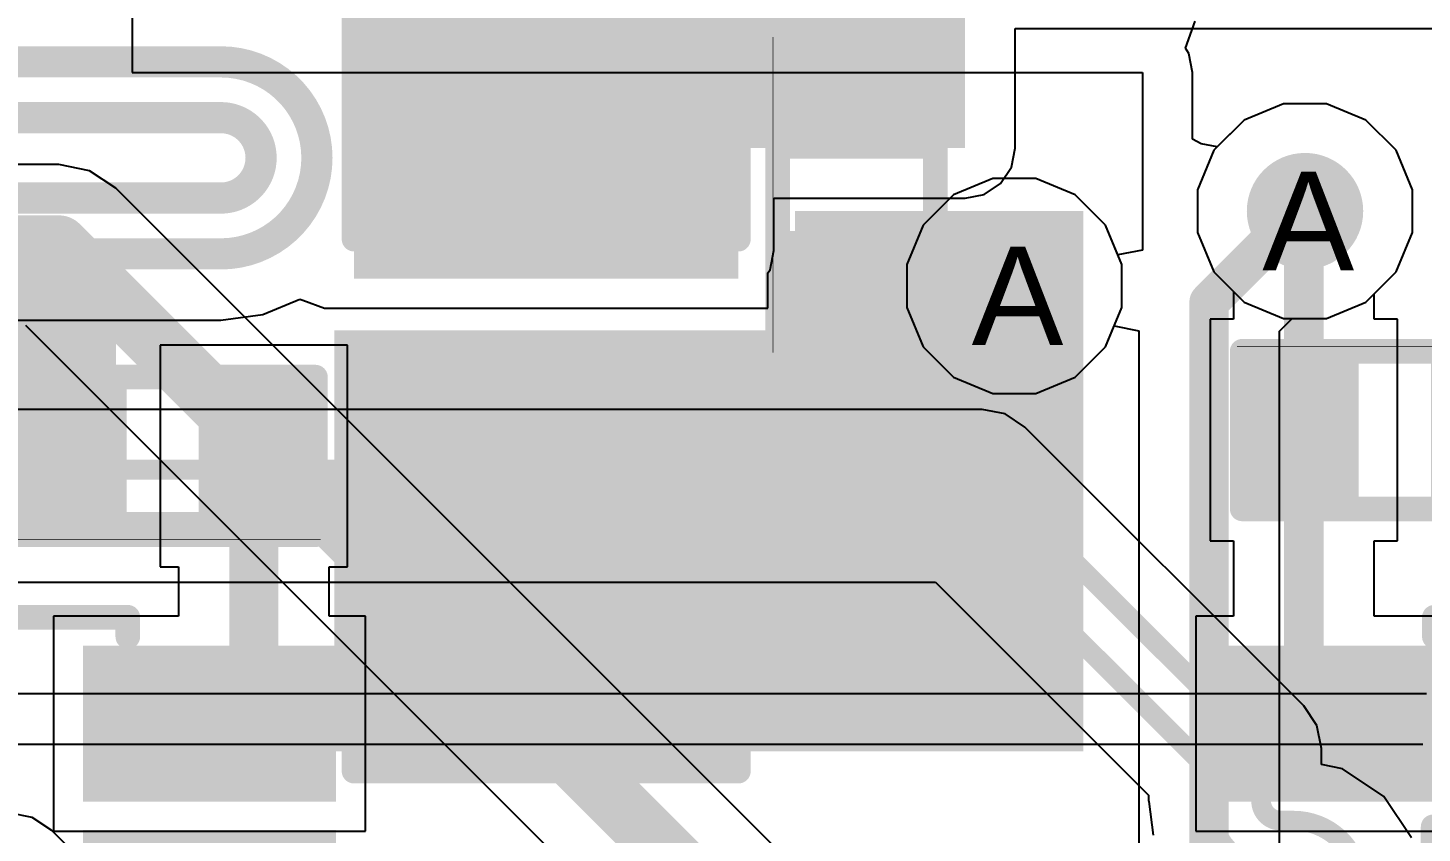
# Model space of a CAD drawing. Header units: inches. Extents: x 0 to 5271, y 0 to 5417.
# Drawn here: x 80.26 to 87.45, y 88.84 to 92.99 of the extents above; entities that cross this region are included whole.
import ezdxf

# ---------------------------------------------------------------- set-up
doc = ezdxf.new("R2010")
doc.units = ezdxf.units.IN
for name, color, linetype in [('Bottom Layer', 5, 'Continuous'), ('Bottom Overlay', 54, 'Continuous'), ('Bottom Paste', 16, 'Continuous'), ('Bottom Solder', 6, 'Continuous'), ('Drill Drawing', 1, 'Continuous'), ('L2_GND1', 16, 'Continuous'), ('L3_SIG1', 76, 'Continuous'), ('L4_PWR', 90, 'Continuous'), ('L5_GND2', 156, 'Continuous'), ('L6_SIG2', 130, 'Continuous'), ('L7_GND3', 216, 'Continuous'), ('Top Layer', 1, 'Continuous'), ('Top Overlay', 2, 'Continuous'), ('Top Paste', 8, 'Continuous'), ('Top Solder', 216, 'Continuous'), ('Via Holes', 16, 'Continuous')]:
    doc.layers.add(name, color=color, linetype=linetype)
doc.styles.add('Arial', font='', dxfattribs={"height": 0.2})
doc.styles.get('Arial').set_extended_font_data('Arial')

# ---------------------------------------------------------------- blocks, each defined once
blk = doc.blocks.new('SOT_23_5_271')
at = {"layer": 'Top Layer'}
for points in [[(-1.85, 1.25), (-0.75, 1.25), (-0.75, 0.65), (-1.85, 0.65)], [(0.75, 1.25), (1.85, 1.25), (1.85, 0.65), (0.75, 0.65)], [(-1.85, 0.3), (-0.75, 0.3), (-0.75, -0.3), (-1.85, -0.3)], [(-1.85, -0.65), (-0.75, -0.65), (-0.75, -1.25), (-1.85, -1.25)], [(0.75, -0.65), (1.85, -0.65), (1.85, -1.25), (0.75, -1.25)]]:
    blk.add_hatch(color=1, dxfattribs=at).paths.add_polyline_path(points)
at = {"layer": 'Top Paste'}
for points in [[(-1.85, 1.25), (-0.75, 1.25), (-0.75, 0.65), (-1.85, 0.65)], [(0.75, 1.25), (1.85, 1.25), (1.85, 0.65), (0.75, 0.65)], [(-1.85, 0.3), (-0.75, 0.3), (-0.75, -0.3), (-1.85, -0.3)], [(-1.85, -0.65), (-0.75, -0.65), (-0.75, -1.25), (-1.85, -1.25)], [(0.75, -0.65), (1.85, -0.65), (1.85, -1.25), (0.75, -1.25)]]:
    blk.add_hatch(color=8, dxfattribs=at).paths.add_polyline_path(points)
at = {"layer": 'Top Solder'}
for points in [[(-1.9516, 1.3516), (-0.6484, 1.3516), (-0.6484, 0.5484), (-1.9516, 0.5484)], [(0.6484, 1.3516), (1.9516, 1.3516), (1.9516, 0.5484), (0.6484, 0.5484)], [(-1.9516, 0.4016), (-0.6484, 0.4016), (-0.6484, -0.4016), (-1.9516, -0.4016)], [(-1.9516, -0.5484), (-0.6484, -0.5484), (-0.6484, -1.3516), (-1.9516, -1.3516)], [(0.6484, -0.5484), (1.9516, -0.5484), (1.9516, -1.3516), (0.6484, -1.3516)]]:
    blk.add_hatch(color=216, dxfattribs=at).paths.add_polyline_path(points)
at = {"layer": 'Top Overlay'}
for points in [[(-0.879, 1.4986, 0.127, 0.127, 0), (-0.879, 1.3986, 0.127, 0.127, 0)], [(0.8736, 1.4986, 0.127, 0.127, 0), (-0.879, 1.4986, 0.127, 0.127, 0)], [(0.8736, 1.4986, 0.127, 0.127, 0), (0.8736, 1.3986, 0.127, 0.127, 0)], [(-2.1336, 1.0668, 0.127, 0.127, 0), (-2.1336, 0.8128, 0.127, 0.127, 0)], [(-2.0066, 0.9398, 0.127, 0.127, 0), (-2.1336, 1.0668, 0.127, 0.127, 0)], [(-2.0066, 0.9398, 0.127, 0.127, 0), (-2.1336, 0.8128, 0.127, 0.127, 0)], [(0.88, 0.44, 0.127, 0.127, 0), (0.88, -0.418, 0.127, 0.127, 0)], [(-0.879, -1.3986, 0.127, 0.127, 0), (-0.879, -1.4986, 0.127, 0.127, 0)], [(0.8736, -1.3986, 0.127, 0.127, 0), (0.8736, -1.4986, 0.127, 0.127, 0)], [(0.8736, -1.4986, 0.127, 0.127, 0), (-0.879, -1.4986, 0.127, 0.127, 0)]]:
    blk.add_lwpolyline(points, format="xyseb", dxfattribs=at)
for points in [[(-0.9108, 1.4986, 0.0635, 0.0635, 1), (-0.8473, 1.4986, 0.0635, 0.0635, 1)], [(-0.9108, 1.4986, 0.0635, 0.0635, 1), (-0.8473, 1.4986, 0.0635, 0.0635, 1)], [(0.8418, 1.4986, 0.0635, 0.0635, 1), (0.9053, 1.4986, 0.0635, 0.0635, 1)], [(0.8418, 1.4986, 0.0635, 0.0635, 1), (0.9053, 1.4986, 0.0635, 0.0635, 1)], [(-0.9108, 1.3986, 0.0635, 0.0635, 1), (-0.8473, 1.3986, 0.0635, 0.0635, 1)], [(0.8418, 1.3986, 0.0635, 0.0635, 1), (0.9053, 1.3986, 0.0635, 0.0635, 1)], [(-2.1653, 1.0668, 0.0635, 0.0635, 1), (-2.1018, 1.0668, 0.0635, 0.0635, 1)], [(-2.1653, 1.0668, 0.0635, 0.0635, 1), (-2.1018, 1.0668, 0.0635, 0.0635, 1)], [(-2.0383, 0.9398, 0.0635, 0.0635, 1), (-1.9748, 0.9398, 0.0635, 0.0635, 1)], [(-2.0383, 0.9398, 0.0635, 0.0635, 1), (-1.9748, 0.9398, 0.0635, 0.0635, 1)], [(-2.1653, 0.8128, 0.0635, 0.0635, 1), (-2.1018, 0.8128, 0.0635, 0.0635, 1)], [(-2.1653, 0.8128, 0.0635, 0.0635, 1), (-2.1018, 0.8128, 0.0635, 0.0635, 1)], [(0.8482, 0.44, 0.0635, 0.0635, 1), (0.9117, 0.44, 0.0635, 0.0635, 1)], [(0.8482, -0.418, 0.0635, 0.0635, 1), (0.9117, -0.418, 0.0635, 0.0635, 1)], [(-0.9108, -1.3986, 0.0635, 0.0635, 1), (-0.8473, -1.3986, 0.0635, 0.0635, 1)], [(0.8418, -1.3986, 0.0635, 0.0635, 1), (0.9053, -1.3986, 0.0635, 0.0635, 1)], [(-0.9108, -1.4986, 0.0635, 0.0635, 1), (-0.8473, -1.4986, 0.0635, 0.0635, 1)], [(-0.9108, -1.4986, 0.0635, 0.0635, 1), (-0.8473, -1.4986, 0.0635, 0.0635, 1)], [(0.8418, -1.4986, 0.0635, 0.0635, 1), (0.9053, -1.4986, 0.0635, 0.0635, 1)], [(0.8418, -1.4986, 0.0635, 0.0635, 1), (0.9053, -1.4986, 0.0635, 0.0635, 1)]]:
    blk.add_lwpolyline(points, format="xyseb", close=True, dxfattribs=at)
blk = doc.blocks.new('SOT_23_5_272')
at = {"layer": 'Top Layer'}
for points in [[(-1.85, 1.25), (-0.75, 1.25), (-0.75, 0.65), (-1.85, 0.65)], [(0.75, 1.25), (1.85, 1.25), (1.85, 0.65), (0.75, 0.65)], [(-1.85, 0.3), (-0.75, 0.3), (-0.75, -0.3), (-1.85, -0.3)], [(-1.85, -0.65), (-0.75, -0.65), (-0.75, -1.25), (-1.85, -1.25)], [(0.75, -0.65), (1.85, -0.65), (1.85, -1.25), (0.75, -1.25)]]:
    blk.add_hatch(color=1, dxfattribs=at).paths.add_polyline_path(points)
at = {"layer": 'Top Paste'}
for points in [[(-1.85, 1.25), (-0.75, 1.25), (-0.75, 0.65), (-1.85, 0.65)], [(0.75, 1.25), (1.85, 1.25), (1.85, 0.65), (0.75, 0.65)], [(-1.85, 0.3), (-0.75, 0.3), (-0.75, -0.3), (-1.85, -0.3)], [(-1.85, -0.65), (-0.75, -0.65), (-0.75, -1.25), (-1.85, -1.25)], [(0.75, -0.65), (1.85, -0.65), (1.85, -1.25), (0.75, -1.25)]]:
    blk.add_hatch(color=8, dxfattribs=at).paths.add_polyline_path(points)
at = {"layer": 'Top Solder'}
for points in [[(-1.9516, 1.3516), (-0.6484, 1.3516), (-0.6484, 0.5484), (-1.9516, 0.5484)], [(0.6484, 1.3516), (1.9516, 1.3516), (1.9516, 0.5484), (0.6484, 0.5484)], [(-1.9516, 0.4016), (-0.6484, 0.4016), (-0.6484, -0.4016), (-1.9516, -0.4016)], [(-1.9516, -0.5484), (-0.6484, -0.5484), (-0.6484, -1.3516), (-1.9516, -1.3516)], [(0.6484, -0.5484), (1.9516, -0.5484), (1.9516, -1.3516), (0.6484, -1.3516)]]:
    blk.add_hatch(color=216, dxfattribs=at).paths.add_polyline_path(points)
at = {"layer": 'Top Overlay'}
for points in [[(-0.8791, 1.4986, 0.127, 0.127, 0), (-0.8791, 1.3986, 0.127, 0.127, 0)], [(0.8735, 1.4986, 0.127, 0.127, 0), (-0.8791, 1.4986, 0.127, 0.127, 0)], [(0.8735, 1.4986, 0.127, 0.127, 0), (0.8735, 1.3986, 0.127, 0.127, 0)], [(-2.1336, 1.0668, 0.127, 0.127, 0), (-2.1336, 0.8128, 0.127, 0.127, 0)], [(-2.0066, 0.9398, 0.127, 0.127, 0), (-2.1336, 1.0668, 0.127, 0.127, 0)], [(-2.0066, 0.9398, 0.127, 0.127, 0), (-2.1336, 0.8128, 0.127, 0.127, 0)], [(0.8799, 0.44, 0.127, 0.127, 0), (0.8799, -0.418, 0.127, 0.127, 0)], [(-0.8791, -1.3986, 0.127, 0.127, 0), (-0.8791, -1.4986, 0.127, 0.127, 0)], [(0.8735, -1.3986, 0.127, 0.127, 0), (0.8735, -1.4986, 0.127, 0.127, 0)], [(0.8735, -1.4986, 0.127, 0.127, 0), (-0.8791, -1.4986, 0.127, 0.127, 0)]]:
    blk.add_lwpolyline(points, format="xyseb", dxfattribs=at)
for points in [[(-0.9108, 1.4986, 0.0635, 0.0635, 1), (-0.8473, 1.4986, 0.0635, 0.0635, 1)], [(-0.9108, 1.4986, 0.0635, 0.0635, 1), (-0.8473, 1.4986, 0.0635, 0.0635, 1)], [(0.8418, 1.4986, 0.0635, 0.0635, 1), (0.9053, 1.4986, 0.0635, 0.0635, 1)], [(0.8418, 1.4986, 0.0635, 0.0635, 1), (0.9053, 1.4986, 0.0635, 0.0635, 1)], [(-0.9108, 1.3986, 0.0635, 0.0635, 1), (-0.8473, 1.3986, 0.0635, 0.0635, 1)], [(0.8418, 1.3986, 0.0635, 0.0635, 1), (0.9053, 1.3986, 0.0635, 0.0635, 1)], [(-2.1654, 1.0668, 0.0635, 0.0635, 1), (-2.1019, 1.0668, 0.0635, 0.0635, 1)], [(-2.1654, 1.0668, 0.0635, 0.0635, 1), (-2.1019, 1.0668, 0.0635, 0.0635, 1)], [(-2.0384, 0.9398, 0.0635, 0.0635, 1), (-1.9749, 0.9398, 0.0635, 0.0635, 1)], [(-2.0384, 0.9398, 0.0635, 0.0635, 1), (-1.9749, 0.9398, 0.0635, 0.0635, 1)], [(-2.1654, 0.8128, 0.0635, 0.0635, 1), (-2.1019, 0.8128, 0.0635, 0.0635, 1)], [(-2.1654, 0.8128, 0.0635, 0.0635, 1), (-2.1019, 0.8128, 0.0635, 0.0635, 1)], [(0.8482, 0.44, 0.0635, 0.0635, 1), (0.9117, 0.44, 0.0635, 0.0635, 1)], [(0.8482, -0.418, 0.0635, 0.0635, 1), (0.9117, -0.418, 0.0635, 0.0635, 1)], [(-0.9108, -1.3986, 0.0635, 0.0635, 1), (-0.8473, -1.3986, 0.0635, 0.0635, 1)], [(0.8418, -1.3986, 0.0635, 0.0635, 1), (0.9053, -1.3986, 0.0635, 0.0635, 1)], [(-0.9108, -1.4986, 0.0635, 0.0635, 1), (-0.8473, -1.4986, 0.0635, 0.0635, 1)], [(-0.9108, -1.4986, 0.0635, 0.0635, 1), (-0.8473, -1.4986, 0.0635, 0.0635, 1)], [(0.8418, -1.4986, 0.0635, 0.0635, 1), (0.9053, -1.4986, 0.0635, 0.0635, 1)], [(0.8418, -1.4986, 0.0635, 0.0635, 1), (0.9053, -1.4986, 0.0635, 0.0635, 1)]]:
    blk.add_lwpolyline(points, format="xyseb", close=True, dxfattribs=at)
blk = doc.blocks.new('RES_0402_279')
at = {"layer": 'Top Layer'}
for points in [[(-0.6985, -0.3175), (-0.6985, 0.3175), (-0.2413, 0.3175), (-0.2413, -0.3175)], [(0.2413, -0.3175), (0.2413, 0.3175), (0.6985, 0.3175), (0.6985, -0.3175)]]:
    blk.add_hatch(color=1, dxfattribs=at).paths.add_polyline_path(points)
at = {"layer": 'Top Paste'}
for points in [[(-0.6985, -0.3175), (-0.6985, 0.3175), (-0.2413, 0.3175), (-0.2413, -0.3175)], [(0.2413, -0.3175), (0.2413, 0.3175), (0.6985, 0.3175), (0.6985, -0.3175)]]:
    blk.add_hatch(color=8, dxfattribs=at).paths.add_polyline_path(points)
at = {"layer": 'Top Solder'}
for points in [[(-0.7535, -0.3725), (-0.7535, 0.3725), (-0.1863, 0.3725), (-0.1863, -0.3725)], [(0.1863, -0.3725), (0.1863, 0.3725), (0.7535, 0.3725), (0.7535, -0.3725)]]:
    blk.add_hatch(color=216, dxfattribs=at).paths.add_polyline_path(points)
at = {"layer": 'Top Overlay'}
for points in [[(0.7874, 0.4064, 0.127, 0.127, 0), (-0.7874, 0.4064, 0.127, 0.127, 0)], [(-0.7874, 0.4064, 0.127, 0.127, 0), (-0.7874, -0.4064, 0.127, 0.127, 0)], [(0.7874, 0.4064, 0.127, 0.127, 0), (0.7874, -0.4064, 0.127, 0.127, 0)], [(0.7874, -0.4064, 0.127, 0.127, 0), (-0.7874, -0.4064, 0.127, 0.127, 0)], [(0.8128, -0.4318, 0.00323, 0.00323, 0), (-0.8128, -0.4318, 0.00323, 0.00323, 0)]]:
    blk.add_lwpolyline(points, format="xyseb", dxfattribs=at)
for points in [[(-0.8191, 0.4064, 0.0635, 0.0635, 1), (-0.7556, 0.4064, 0.0635, 0.0635, 1)], [(-0.8191, 0.4064, 0.0635, 0.0635, 1), (-0.7556, 0.4064, 0.0635, 0.0635, 1)], [(0.7557, 0.4064, 0.0635, 0.0635, 1), (0.8192, 0.4064, 0.0635, 0.0635, 1)], [(0.7557, 0.4064, 0.0635, 0.0635, 1), (0.8192, 0.4064, 0.0635, 0.0635, 1)], [(-0.8191, -0.4064, 0.0635, 0.0635, 1), (-0.7556, -0.4064, 0.0635, 0.0635, 1)], [(-0.8191, -0.4064, 0.0635, 0.0635, 1), (-0.7556, -0.4064, 0.0635, 0.0635, 1)], [(0.7557, -0.4064, 0.0635, 0.0635, 1), (0.8192, -0.4064, 0.0635, 0.0635, 1)], [(0.7557, -0.4064, 0.0635, 0.0635, 1), (0.8192, -0.4064, 0.0635, 0.0635, 1)], [(-0.8136, -0.4318, 0.00161, 0.00161, 1), (-0.812, -0.4318, 0.00161, 0.00161, 1)], [(0.812, -0.4318, 0.00161, 0.00161, 1), (0.8136, -0.4318, 0.00161, 0.00161, 1)]]:
    blk.add_lwpolyline(points, format="xyseb", close=True, dxfattribs=at)
blk = doc.blocks.new('RES_0402_282')
at = {"layer": 'Top Layer'}
for points in [[(-0.6985, -0.3175), (-0.6985, 0.3175), (-0.2413, 0.3175), (-0.2413, -0.3175)], [(0.2413, -0.3175), (0.2413, 0.3175), (0.6985, 0.3175), (0.6985, -0.3175)]]:
    blk.add_hatch(color=1, dxfattribs=at).paths.add_polyline_path(points)
at = {"layer": 'Top Paste'}
for points in [[(-0.6985, -0.3175), (-0.6985, 0.3175), (-0.2413, 0.3175), (-0.2413, -0.3175)], [(0.2413, -0.3175), (0.2413, 0.3175), (0.6985, 0.3175), (0.6985, -0.3175)]]:
    blk.add_hatch(color=8, dxfattribs=at).paths.add_polyline_path(points)
at = {"layer": 'Top Solder'}
for points in [[(-0.7535, -0.3725), (-0.7535, 0.3725), (-0.1863, 0.3725), (-0.1863, -0.3725)], [(0.1863, -0.3725), (0.1863, 0.3725), (0.7535, 0.3725), (0.7535, -0.3725)]]:
    blk.add_hatch(color=216, dxfattribs=at).paths.add_polyline_path(points)
at = {"layer": 'Top Overlay'}
for points in [[(-0.7874, 0.4064, 0.127, 0.127, 0), (0.7874, 0.4064, 0.127, 0.127, 0)], [(-0.7874, -0.4064, 0.127, 0.127, 0), (-0.7874, 0.4064, 0.127, 0.127, 0)], [(0.7874, -0.4064, 0.127, 0.127, 0), (0.7874, 0.4064, 0.127, 0.127, 0)], [(-0.7874, -0.4064, 0.127, 0.127, 0), (0.7874, -0.4064, 0.127, 0.127, 0)], [(-0.8128, -0.4318, 0.00323, 0.00323, 0), (0.8128, -0.4318, 0.00323, 0.00323, 0)]]:
    blk.add_lwpolyline(points, format="xyseb", dxfattribs=at)
for points in [[(-0.8191, 0.4064, 0.0635, 0.0635, 1), (-0.7556, 0.4064, 0.0635, 0.0635, 1)], [(-0.8191, 0.4064, 0.0635, 0.0635, 1), (-0.7556, 0.4064, 0.0635, 0.0635, 1)], [(0.7557, 0.4064, 0.0635, 0.0635, 1), (0.8192, 0.4064, 0.0635, 0.0635, 1)], [(0.7557, 0.4064, 0.0635, 0.0635, 1), (0.8192, 0.4064, 0.0635, 0.0635, 1)], [(-0.8191, -0.4064, 0.0635, 0.0635, 1), (-0.7556, -0.4064, 0.0635, 0.0635, 1)], [(-0.8191, -0.4064, 0.0635, 0.0635, 1), (-0.7556, -0.4064, 0.0635, 0.0635, 1)], [(0.7557, -0.4064, 0.0635, 0.0635, 1), (0.8192, -0.4064, 0.0635, 0.0635, 1)], [(0.7557, -0.4064, 0.0635, 0.0635, 1), (0.8192, -0.4064, 0.0635, 0.0635, 1)], [(-0.8136, -0.4318, 0.00161, 0.00161, 1), (-0.8119, -0.4318, 0.00161, 0.00161, 1)], [(0.812, -0.4318, 0.00161, 0.00161, 1), (0.8137, -0.4318, 0.00161, 0.00161, 1)]]:
    blk.add_lwpolyline(points, format="xyseb", close=True, dxfattribs=at)
blk = doc.blocks.new('R___0402_B_396')
at = {"layer": 'Bottom Layer'}
for points in [[(-0.2413, 0.3175), (-0.2413, -0.3175), (-0.6985, -0.3175), (-0.6985, 0.3175)], [(0.6985, 0.3175), (0.6985, -0.3175), (0.2413, -0.3175), (0.2413, 0.3175)]]:
    blk.add_hatch(color=5, dxfattribs=at).paths.add_polyline_path(points)
at = {"layer": 'Bottom Paste'}
for points in [[(-0.2413, 0.3175), (-0.2413, -0.3175), (-0.6985, -0.3175), (-0.6985, 0.3175)], [(0.6985, 0.3175), (0.6985, -0.3175), (0.2413, -0.3175), (0.2413, 0.3175)]]:
    blk.add_hatch(color=16, dxfattribs=at).paths.add_polyline_path(points)
at = {"layer": 'Bottom Solder'}
for points in [[(-0.1863, 0.3725), (-0.1863, -0.3725), (-0.7535, -0.3725), (-0.7535, 0.3725)], [(0.7535, 0.3725), (0.7535, -0.3725), (0.1863, -0.3725), (0.1863, 0.3725)]]:
    blk.add_hatch(color=6, dxfattribs=at).paths.add_polyline_path(points)
at = {"layer": 'Bottom Overlay'}
for points in [[(-0.7874, 0.4064, 0.127, 0.127, 0), (0.7874, 0.4064, 0.127, 0.127, 0)], [(-0.7874, 0.4064, 0.127, 0.127, 0), (-0.7874, -0.4064, 0.127, 0.127, 0)], [(-0.8128, 0.4318, 0.00323, 0.00323, 0), (0.8128, 0.4318, 0.00323, 0.00323, 0)], [(0.7874, 0.4064, 0.127, 0.127, 0), (0.7874, -0.4064, 0.127, 0.127, 0)], [(-0.7874, -0.4064, 0.127, 0.127, 0), (0.7874, -0.4064, 0.127, 0.127, 0)]]:
    blk.add_lwpolyline(points, format="xyseb", dxfattribs=at)
for points in [[(-0.8192, 0.4064, 0.0635, 0.0635, 1), (-0.7557, 0.4064, 0.0635, 0.0635, 1)], [(-0.8192, 0.4064, 0.0635, 0.0635, 1), (-0.7557, 0.4064, 0.0635, 0.0635, 1)], [(-0.8136, 0.4318, 0.00161, 0.00161, 1), (-0.812, 0.4318, 0.00161, 0.00161, 1)], [(0.7556, 0.4064, 0.0635, 0.0635, 1), (0.8191, 0.4064, 0.0635, 0.0635, 1)], [(0.7556, 0.4064, 0.0635, 0.0635, 1), (0.8191, 0.4064, 0.0635, 0.0635, 1)], [(0.812, 0.4318, 0.00161, 0.00161, 1), (0.8136, 0.4318, 0.00161, 0.00161, 1)], [(-0.8192, -0.4064, 0.0635, 0.0635, 1), (-0.7557, -0.4064, 0.0635, 0.0635, 1)], [(-0.8192, -0.4064, 0.0635, 0.0635, 1), (-0.7557, -0.4064, 0.0635, 0.0635, 1)], [(0.7556, -0.4064, 0.0635, 0.0635, 1), (0.8191, -0.4064, 0.0635, 0.0635, 1)], [(0.7556, -0.4064, 0.0635, 0.0635, 1), (0.8191, -0.4064, 0.0635, 0.0635, 1)]]:
    blk.add_lwpolyline(points, format="xyseb", close=True, dxfattribs=at)
blk = doc.blocks.new('CAP_1206_B_634')
at = {"layer": 'Bottom Layer'}
for points in [[(-2.032, 0.889), (-0.508, 0.889), (-0.508, -0.889), (-2.032, -0.889)], [(0.508, 0.889), (2.032, 0.889), (2.032, -0.889), (0.508, -0.889)]]:
    blk.add_hatch(color=5, dxfattribs=at).paths.add_polyline_path(points)
at = {"layer": 'Bottom Paste'}
for points in [[(-2.032, 0.889), (-0.508, 0.889), (-0.508, -0.889), (-2.032, -0.889)], [(0.508, 0.889), (2.032, 0.889), (2.032, -0.889), (0.508, -0.889)]]:
    blk.add_hatch(color=16, dxfattribs=at).paths.add_polyline_path(points)
at = {"layer": 'Bottom Solder'}
for points in [[(-2.1336, 0.9906), (-0.4064, 0.9906), (-0.4064, -0.9906), (-2.1336, -0.9906)], [(0.4064, 0.9906), (2.1336, 0.9906), (2.1336, -0.9906), (0.4064, -0.9906)]]:
    blk.add_hatch(color=6, dxfattribs=at).paths.add_polyline_path(points)
at = {"layer": 'Bottom Overlay'}
for points in [[(-2.1336, 0.9906, 0.127, 0.127, 0), (-0.6096, 0.9906, 0.127, 0.127, 0)], [(-2.1336, 0.9906, 0.127, 0.127, 0), (-2.1336, -0.9906, 0.127, 0.127, 0)], [(0.6096, 0.9906, 0.127, 0.127, 0), (2.1336, 0.9906, 0.127, 0.127, 0)], [(2.1336, 0.9906, 0.127, 0.127, 0), (2.1336, -0.9906, 0.127, 0.127, 0)], [(-2.1336, -0.9906, 0.127, 0.127, 0), (-0.6096, -0.9906, 0.127, 0.127, 0)], [(0.6096, -0.9906, 0.127, 0.127, 0), (2.1336, -0.9906, 0.127, 0.127, 0)]]:
    blk.add_lwpolyline(points, format="xyseb", dxfattribs=at)
for points in [[(-2.1653, 0.9906, 0.0635, 0.0635, 1), (-2.1018, 0.9906, 0.0635, 0.0635, 1)], [(-2.1653, 0.9906, 0.0635, 0.0635, 1), (-2.1018, 0.9906, 0.0635, 0.0635, 1)], [(-0.6413, 0.9906, 0.0635, 0.0635, 1), (-0.5778, 0.9906, 0.0635, 0.0635, 1)], [(0.5779, 0.9906, 0.0635, 0.0635, 1), (0.6414, 0.9906, 0.0635, 0.0635, 1)], [(2.1019, 0.9906, 0.0635, 0.0635, 1), (2.1654, 0.9906, 0.0635, 0.0635, 1)], [(2.1019, 0.9906, 0.0635, 0.0635, 1), (2.1654, 0.9906, 0.0635, 0.0635, 1)], [(-2.1653, -0.9906, 0.0635, 0.0635, 1), (-2.1018, -0.9906, 0.0635, 0.0635, 1)], [(-2.1653, -0.9906, 0.0635, 0.0635, 1), (-2.1018, -0.9906, 0.0635, 0.0635, 1)], [(-0.6413, -0.9906, 0.0635, 0.0635, 1), (-0.5778, -0.9906, 0.0635, 0.0635, 1)], [(0.5779, -0.9906, 0.0635, 0.0635, 1), (0.6414, -0.9906, 0.0635, 0.0635, 1)], [(2.1019, -0.9906, 0.0635, 0.0635, 1), (2.1654, -0.9906, 0.0635, 0.0635, 1)], [(2.1019, -0.9906, 0.0635, 0.0635, 1), (2.1654, -0.9906, 0.0635, 0.0635, 1)]]:
    blk.add_lwpolyline(points, format="xyseb", close=True, dxfattribs=at)

msp = doc.modelspace()

# ---------------------------------------------------------------- hatches: boundary and pattern name
at = {"layer": 'Bottom Layer'}
for points in [[(82.0801, 92.3747), (85.09, 92.3747), (85.09, 96.8151), (82.0801, 96.8151)], [(82.0674, 91.8463), (83.8454, 91.8463), (83.8454, 92.7277), (82.0674, 92.7277)], [(84.2137, 89.2632), (85.6996, 89.2632), (85.6996, 92.0496), (84.2137, 92.0496)], [(81.8388, 91.4349), (81.8388, 89.2632), (85.09, 89.2632), (85.09, 91.4349)]]:
    msp.add_hatch(color=5, dxfattribs=at).paths.add_polyline_path(points)
h = msp.add_hatch(color=5, dxfattribs=at)
edge = h.paths.add_edge_path()
edge.add_arc((86.8426, 92.0496), 0.3, 0, 360)
h = msp.add_hatch(color=5, dxfattribs=at)
edge = h.paths.add_edge_path()
edge.add_arc((85.344, 91.6635), 0.3, 0, 360)
at = {"layer": 'L2_GND1'}
h = msp.add_hatch(color=16, dxfattribs=at)
edge = h.paths.add_edge_path()
edge.add_arc((86.8426, 92.0496), 0.3, 0, 360)
h = msp.add_hatch(color=16, dxfattribs=at)
edge = h.paths.add_edge_path()
edge.add_arc((85.344, 91.6635), 0.3, 0, 360)
at = {"layer": 'L3_SIG1'}
h = msp.add_hatch(color=76, dxfattribs=at)
edge = h.paths.add_edge_path()
edge.add_arc((86.8426, 92.0496), 0.3, 0, 360)
h = msp.add_hatch(color=76, dxfattribs=at)
edge = h.paths.add_edge_path()
edge.add_arc((85.344, 91.6635), 0.3, 0, 360)
at = {"layer": 'L4_PWR'}
h = msp.add_hatch(color=90, dxfattribs=at)
edge = h.paths.add_edge_path()
edge.add_arc((86.8426, 92.0496), 0.3, 0, 360)
h = msp.add_hatch(color=90, dxfattribs=at)
edge = h.paths.add_edge_path()
edge.add_arc((85.344, 91.6635), 0.3, 0, 360)
at = {"layer": 'L5_GND2'}
h = msp.add_hatch(color=156, dxfattribs=at)
edge = h.paths.add_edge_path()
edge.add_arc((86.8426, 92.0496), 0.3, 0, 360)
h = msp.add_hatch(color=156, dxfattribs=at)
edge = h.paths.add_edge_path()
edge.add_arc((85.344, 91.6635), 0.3, 0, 360)
at = {"layer": 'L6_SIG2'}
h = msp.add_hatch(color=130, dxfattribs=at)
edge = h.paths.add_edge_path()
edge.add_arc((86.8426, 92.0496), 0.3, 0, 360)
h = msp.add_hatch(color=130, dxfattribs=at)
edge = h.paths.add_edge_path()
edge.add_arc((85.344, 91.6635), 0.3, 0, 360)
at = {"layer": 'L7_GND3'}
h = msp.add_hatch(color=216, dxfattribs=at)
edge = h.paths.add_edge_path()
edge.add_arc((86.8426, 92.0496), 0.3, 0, 360)
h = msp.add_hatch(color=216, dxfattribs=at)
edge = h.paths.add_edge_path()
edge.add_arc((85.344, 91.6635), 0.3, 0, 360)
at = {"layer": 'Top Layer'}
h = msp.add_hatch(color=1, dxfattribs=at)
edge = h.paths.add_edge_path()
edge.add_arc((86.8426, 92.0496), 0.3, 0, 360)
h = msp.add_hatch(color=1, dxfattribs=at)
edge = h.paths.add_edge_path()
edge.add_arc((85.344, 91.6635), 0.3, 0, 360)
msp.add_hatch(color=1, dxfattribs=at).paths.add_polyline_path([(79.0785, 90.4698), (80.7125, 90.4698), (80.7125, 91.8084), (79.0785, 91.8084)])
at = {"layer": 'Via Holes'}
h = msp.add_hatch(color=7, dxfattribs=at)
edge = h.paths.add_edge_path()
edge.add_arc((86.8426, 92.0496), 0.15, 0, 360)
h = msp.add_hatch(color=7, dxfattribs=at)
edge = h.paths.add_edge_path()
edge.add_arc((85.344, 91.6635), 0.15, 0, 360)

# ---------------------------------------------------------------- linework, layer by layer
at = {"layer": 'Bottom Layer'}
for p, q in [((85.349, 92.3747), (85.349, 92.992)), ((85.349, 92.992), (88.0047, 92.992)), ((86.7324, 92.6036), (86.5288, 92.5193)), ((86.9528, 92.6036), (86.7324, 92.6036)), ((87.1564, 92.5193), (86.9528, 92.6036)), ((86.5288, 92.5193), (86.3729, 92.3634)), ((87.3123, 92.3634), (87.1564, 92.5193)), ((85.3293, 92.2756), (85.349, 92.3747)), ((86.3729, 92.3634), (86.2886, 92.1598)), ((87.3966, 92.1598), (87.3123, 92.3634)), ((85.2731, 92.1916), (85.3293, 92.2756)), ((85.1891, 92.1354), (85.2731, 92.1916)), ((86.2886, 92.1598), (86.2886, 91.9394)), ((87.3966, 91.9394), (87.3966, 92.1598)), ((84.1044, 91.8463), (84.1044, 92.1157)), ((84.1044, 92.1157), (85.09, 92.1157)), ((85.09, 92.1157), (85.1891, 92.1354)), ((86.2886, 91.9394), (86.3729, 91.7358)), ((87.3123, 91.7358), (87.3966, 91.9394)), ((84.0847, 91.7472), (84.1044, 91.8463)), ((84.074, 91.7312), (84.0847, 91.7472)), ((84.074, 91.5492), (84.074, 91.7312)), ((86.3729, 91.7358), (86.5288, 91.5799)), ((87.1564, 91.5799), (87.3123, 91.7358)), ((81.4704, 91.516), (81.661, 91.5949)), ((81.661, 91.5949), (81.6756, 91.5897)), ((81.6756, 91.5897), (81.788, 91.5492)), ((86.5288, 91.5799), (86.7324, 91.4956)), ((86.9528, 91.4956), (87.1564, 91.5799)), ((81.2539, 91.4875), (81.4704, 91.516)), ((81.788, 91.5492), (81.788, 91.5492)), ((81.788, 91.5492), (81.788, 91.5492)), ((81.788, 91.5492), (84.074, 91.5492)), ((86.7324, 91.4956), (86.9528, 91.4956)), ((79.2078, 91.4881), (81.2539, 91.4881)), ((81.2539, 91.4881), (81.2539, 91.4875))]:
    msp.add_line(p, q, dxfattribs=at)
for points in [[(79.0742, 92.8193, 0.1608, 0.1608, 0), (81.2539, 92.8193, 0.1608, 0.1608, 0)], [(81.2539, 92.8193, 0.1608, 0.1608, -0.414214), (81.749, 92.3242, 0.1608, 0.1608, 0)], [(79.0742, 92.5316, 0.1608, 0.1608, 0), (81.2539, 92.5316, 0.1608, 0.1608, 0)], [(81.2539, 92.5316, 0.1608, 0.1608, -0.414214), (81.4612, 92.3242, 0.1608, 0.1608, 0)], [(81.4612, 92.3242, 0.1608, 0.1608, -0.414214), (81.2539, 92.1168, 0.1608, 0.1608, 0)], [(81.749, 92.3242, 0.1608, 0.1608, -0.414214), (81.2539, 91.829, 0.1608, 0.1608, 0)], [(81.4612, 92.3242, 0.1608, 0.1608, 0), (81.4612, 92.3242, 0.1608, 0.1608, 0)], [(81.749, 92.3242, 0.1608, 0.1608, 0), (81.749, 92.3242, 0.1608, 0.1608, 0)], [(79.0742, 92.1168, 0.1608, 0.1608, 0), (81.2539, 92.1168, 0.1608, 0.1608, 0)], [(79.0742, 91.829, 0.1608, 0.1608, 0), (81.2539, 91.829, 0.1608, 0.1608, 0)]]:
    msp.add_lwpolyline(points, format="xyseb", dxfattribs=at)
for points in [[(81.2137, 92.8193, 0.0804, 0.0804, 1), (81.294, 92.8193, 0.0804, 0.0804, 1)], [(81.2137, 92.8193, 0.0804, 0.0804, 1), (81.294, 92.8193, 0.0804, 0.0804, 1)], [(81.2137, 92.5316, 0.0804, 0.0804, 1), (81.294, 92.5316, 0.0804, 0.0804, 1)], [(81.2137, 92.5316, 0.0804, 0.0804, 1), (81.294, 92.5316, 0.0804, 0.0804, 1)], [(81.421, 92.3242, 0.0804, 0.0804, 1), (81.5014, 92.3242, 0.0804, 0.0804, 1)], [(81.421, 92.3242, 0.0804, 0.0804, 1), (81.5014, 92.3242, 0.0804, 0.0804, 1)], [(81.421, 92.3242, 0.0804, 0.0804, 1), (81.5014, 92.3242, 0.0804, 0.0804, 1)], [(81.421, 92.3242, 0.0804, 0.0804, 1), (81.5014, 92.3242, 0.0804, 0.0804, 1)], [(81.7088, 92.3242, 0.0804, 0.0804, 1), (81.7892, 92.3242, 0.0804, 0.0804, 1)], [(81.7088, 92.3242, 0.0804, 0.0804, 1), (81.7892, 92.3242, 0.0804, 0.0804, 1)], [(81.7088, 92.3242, 0.0804, 0.0804, 1), (81.7892, 92.3242, 0.0804, 0.0804, 1)], [(81.7088, 92.3242, 0.0804, 0.0804, 1), (81.7892, 92.3242, 0.0804, 0.0804, 1)], [(81.2137, 92.1168, 0.0804, 0.0804, 1), (81.294, 92.1168, 0.0804, 0.0804, 1)], [(81.2137, 92.1168, 0.0804, 0.0804, 1), (81.294, 92.1168, 0.0804, 0.0804, 1)], [(81.2137, 91.829, 0.0804, 0.0804, 1), (81.294, 91.829, 0.0804, 0.0804, 1)], [(81.2137, 91.829, 0.0804, 0.0804, 1), (81.294, 91.829, 0.0804, 0.0804, 1)]]:
    msp.add_lwpolyline(points, format="xyseb", close=True, dxfattribs=at)
at = {"layer": 'L2_GND1'}
for p, q in [((86.7324, 92.6036), (86.5288, 92.5193)), ((86.9528, 92.6036), (86.7324, 92.6036)), ((87.1564, 92.5193), (86.9528, 92.6036)), ((86.5288, 92.5193), (86.3729, 92.3634)), ((87.3123, 92.3634), (87.1564, 92.5193)), ((86.3729, 92.3634), (86.2886, 92.1598)), ((87.3966, 92.1598), (87.3123, 92.3634)), ((85.2338, 92.2175), (85.0302, 92.1331)), ((85.4542, 92.2175), (85.2338, 92.2175)), ((85.6578, 92.1331), (85.4542, 92.2175)), ((86.2886, 92.1598), (86.2886, 91.9394)), ((87.3966, 91.9394), (87.3966, 92.1598)), ((85.0302, 92.1331), (84.8743, 91.9773)), ((85.8137, 91.9773), (85.6578, 92.1331)), ((84.8743, 91.9773), (84.79, 91.7737)), ((85.898, 91.7737), (85.8137, 91.9773)), ((86.2886, 91.9394), (86.3729, 91.7358)), ((87.3123, 91.7358), (87.3966, 91.9394)), ((84.79, 91.7737), (84.79, 91.5533)), ((85.898, 91.5533), (85.898, 91.7737)), ((86.3729, 91.7358), (86.5288, 91.5799)), ((87.1564, 91.5799), (87.3123, 91.7358)), ((86.5288, 91.5799), (86.7324, 91.4956)), ((86.9528, 91.4956), (87.1564, 91.5799)), ((84.79, 91.5533), (84.8743, 91.3497)), ((85.8137, 91.3497), (85.898, 91.5533)), ((86.7324, 91.4956), (86.9528, 91.4956)), ((84.8743, 91.3497), (85.0302, 91.1938)), ((85.6578, 91.1938), (85.8137, 91.3497)), ((85.0302, 91.1938), (85.2338, 91.1095)), ((85.4542, 91.1095), (85.6578, 91.1938)), ((85.2338, 91.1095), (85.4542, 91.1095)), ((87.4688, 89.5604), (80.1992, 89.5604)), ((80.1992, 89.3014), (87.4507, 89.3014))]:
    msp.add_line(p, q, dxfattribs=at)
at = {"layer": 'L3_SIG1'}
for p, q in [((80.796, 94.3427), (80.796, 92.7639)), ((86.2262, 92.8891), (86.2765, 93.0286)), ((86.2437, 92.863), (86.2262, 92.8891)), ((86.2634, 92.7639), (86.2437, 92.863)), ((80.796, 92.7639), (86.0044, 92.7639)), ((86.0044, 92.7639), (86.0044, 91.8487)), ((86.2634, 92.4198), (86.2634, 92.7639)), ((86.7324, 92.6036), (86.5288, 92.5193)), ((86.9528, 92.6036), (86.7324, 92.6036)), ((87.1564, 92.5193), (86.9528, 92.6036)), ((86.5288, 92.5193), (86.3904, 92.3808)), ((87.3123, 92.3634), (87.1564, 92.5193)), ((86.3079, 92.3969), (86.2634, 92.4198)), ((86.3904, 92.3808), (86.3079, 92.3969)), ((87.3966, 92.1598), (87.3123, 92.3634)), ((85.2338, 92.2175), (85.0302, 92.1331)), ((85.4542, 92.2175), (85.2338, 92.2175)), ((85.6578, 92.1331), (85.4542, 92.2175)), ((87.3966, 91.9394), (87.3966, 92.1598)), ((85.0302, 92.1331), (84.8743, 91.9773)), ((85.8137, 91.9773), (85.6578, 92.1331)), ((84.8743, 91.9773), (84.79, 91.7737)), ((85.8774, 91.8234), (85.8137, 91.9773)), ((87.3123, 91.7358), (87.3966, 91.9394)), ((86.0044, 91.8487), (85.8774, 91.8234)), ((84.79, 91.7737), (84.79, 91.5533)), ((87.1564, 91.5799), (87.3123, 91.7358)), ((86.9528, 91.4956), (87.1564, 91.5799)), ((84.79, 91.5533), (84.8743, 91.3497)), ((86.7108, 91.4304), (86.776, 91.4956)), ((86.776, 91.4956), (86.9528, 91.4956)), ((85.8137, 91.3497), (85.8586, 91.4583)), ((85.8586, 91.4583), (85.9856, 91.433)), ((85.9856, 91.433), (85.9856, 86.8098)), ((86.7108, 81.5661), (86.7108, 91.4304)), ((84.8743, 91.3497), (85.0302, 91.1938)), ((85.6578, 91.1938), (85.8137, 91.3497)), ((85.0302, 91.1938), (85.2338, 91.1095)), ((85.4542, 91.1095), (85.6578, 91.1938)), ((85.2338, 91.1095), (85.4542, 91.1095))]:
    msp.add_line(p, q, dxfattribs=at)
for points in [[(86.3482, 91.5806, 0.2032, 0.2032, 0), (86.8172, 92.0496, 0.2032, 0.2032, 0)], [(86.3482, 73.0894, 0.2032, 0.2032, 0), (86.3482, 91.5806, 0.2032, 0.2032, 0)]]:
    msp.add_lwpolyline(points, format="xyseb", dxfattribs=at)
for points in [[(86.7664, 92.0496, 0.1016, 0.1016, 1), (86.868, 92.0496, 0.1016, 0.1016, 1)], [(86.2974, 91.5806, 0.1016, 0.1016, 1), (86.399, 91.5806, 0.1016, 0.1016, 1)], [(86.2974, 91.5806, 0.1016, 0.1016, 1), (86.399, 91.5806, 0.1016, 0.1016, 1)]]:
    msp.add_lwpolyline(points, format="xyseb", close=True, dxfattribs=at)
at = {"layer": 'L4_PWR'}
for p, q in [((86.7324, 92.6036), (86.5288, 92.5193)), ((86.9528, 92.6036), (86.7324, 92.6036)), ((87.1564, 92.5193), (86.9528, 92.6036)), ((86.5288, 92.5193), (86.3729, 92.3634)), ((87.3123, 92.3634), (87.1564, 92.5193)), ((86.3729, 92.3634), (86.2886, 92.1598)), ((87.3966, 92.1598), (87.3123, 92.3634)), ((85.2338, 92.2175), (85.0302, 92.1331)), ((85.4542, 92.2175), (85.2338, 92.2175)), ((85.6578, 92.1331), (85.4542, 92.2175)), ((86.2886, 92.1598), (86.2886, 91.9394)), ((87.3966, 91.9394), (87.3966, 92.1598)), ((85.0302, 92.1331), (84.8743, 91.9773)), ((85.8137, 91.9773), (85.6578, 92.1331)), ((84.8743, 91.9773), (84.79, 91.7737)), ((85.898, 91.7737), (85.8137, 91.9773)), ((86.2886, 91.9394), (86.3729, 91.7358)), ((87.3123, 91.7358), (87.3966, 91.9394)), ((84.79, 91.7737), (84.79, 91.5533)), ((85.898, 91.5533), (85.898, 91.7737)), ((86.3729, 91.7358), (86.5288, 91.5799)), ((87.1564, 91.5799), (87.3123, 91.7358)), ((86.5288, 91.5799), (86.7324, 91.4956)), ((86.9528, 91.4956), (87.1564, 91.5799)), ((84.79, 91.5533), (84.8743, 91.3497)), ((85.8137, 91.3497), (85.898, 91.5533)), ((86.7324, 91.4956), (86.9528, 91.4956)), ((84.8743, 91.3497), (85.0302, 91.1938)), ((85.6578, 91.1938), (85.8137, 91.3497)), ((85.0302, 91.1938), (85.2338, 91.1095)), ((85.4542, 91.1095), (85.6578, 91.1938)), ((85.2338, 91.1095), (85.4542, 91.1095))]:
    msp.add_line(p, q, dxfattribs=at)
at = {"layer": 'L5_GND2'}
for p, q in [((86.7324, 92.6036), (86.5288, 92.5193)), ((86.9528, 92.6036), (86.7324, 92.6036)), ((87.1564, 92.5193), (86.9528, 92.6036)), ((86.5288, 92.5193), (86.3729, 92.3634)), ((87.3123, 92.3634), (87.1564, 92.5193)), ((86.3729, 92.3634), (86.2886, 92.1598)), ((87.3966, 92.1598), (87.3123, 92.3634)), ((86.2886, 92.1598), (86.2886, 91.9394)), ((87.3966, 91.9394), (87.3966, 92.1598)), ((86.2886, 91.9394), (86.3729, 91.7358)), ((87.3123, 91.7358), (87.3966, 91.9394)), ((86.3729, 91.7358), (86.5288, 91.5799)), ((87.1564, 91.5799), (87.3123, 91.7358)), ((86.5288, 91.5799), (86.7324, 91.4956)), ((86.9528, 91.4956), (87.1564, 91.5799)), ((86.7324, 91.4956), (86.9528, 91.4956)), ((85.1784, 91.0272), (69.8515, 91.0272)), ((85.2973, 91.0035), (85.1784, 91.0272)), ((85.3981, 90.9362), (85.2973, 91.0035)), ((86.836, 89.4982), (85.3981, 90.9362)), ((68.206, 90.1364), (84.9381, 90.1364)), ((84.9381, 90.1364), (86.0363, 89.0382)), ((86.9034, 89.3974), (86.836, 89.4982)), ((86.9271, 89.2785), (86.9034, 89.3974)), ((86.9271, 89.1953), (86.9271, 89.2785)), ((87.0357, 89.1737), (86.9271, 89.1953)), ((87.2491, 89.0311), (87.0357, 89.1737)), ((86.0363, 89.0382), (86.0363, 89.008)), ((86.0363, 89.008), (86.0367, 89.0059)), ((86.0367, 89.0059), (86.0596, 88.8316)), ((87.3916, 88.8177), (87.2491, 89.0311)), ((80.2811, 88.923), (80.1622, 88.9466)), ((80.3819, 88.8556), (80.2811, 88.923)), ((80.613, 88.6245), (80.3819, 88.8556))]:
    msp.add_line(p, q, dxfattribs=at)
for points in [[(68.3176, 90.7164, 0.1016, 0.1016, 0), (85.1784, 90.7164, 0.1016, 0.1016, 0)], [(85.1784, 90.7164, 0.1016, 0.1016, 0), (86.6163, 89.2785, 0.1016, 0.1016, 0)], [(68.206, 90.4472, 0.1016, 0.1016, 0), (85.0668, 90.4472, 0.1016, 0.1016, 0)], [(85.0668, 90.4472, 0.1016, 0.1016, 0), (86.3206, 89.1934, 0.1016, 0.1016, 0)], [(86.6163, 89.1934, 0.1016, 0.1016, 0), (86.6163, 89.2785, 0.1016, 0.1016, 0)], [(86.3206, 89.1934, 0.1016, 0.1016, 0), (86.347, 89.167, 0.1016, 0.1016, 0)], [(86.347, 89.008, 0.1016, 0.1016, 0), (86.347, 89.167, 0.1016, 0.1016, 0)], [(86.6163, 89.008, 0.1016, 0.1016, 0), (86.6163, 89.1934, 0.1016, 0.1016, 0)], [(86.7179, 88.6371, 0.1016, 0.1016, -0.414214), (86.347, 89.008, 0.1016, 0.1016, 0)], [(86.7179, 88.9064, 0.1016, 0.1016, -0.414214), (86.6163, 89.008, 0.1016, 0.1016, 0)], [(86.7179, 88.9064, 0.1016, 0.1016, 0), (86.7839, 88.9064, 0.1016, 0.1016, 0)], [(86.7839, 88.9064, 0.1016, 0.1016, -0.414214), (87.1243, 88.566, 0.1016, 0.1016, 0)]]:
    msp.add_lwpolyline(points, format="xyseb", dxfattribs=at)
for points in [[(85.153, 90.7164, 0.0508, 0.0508, 1), (85.2038, 90.7164, 0.0508, 0.0508, 1)], [(85.153, 90.7164, 0.0508, 0.0508, 1), (85.2038, 90.7164, 0.0508, 0.0508, 1)], [(85.0414, 90.4472, 0.0508, 0.0508, 1), (85.0922, 90.4472, 0.0508, 0.0508, 1)], [(85.0414, 90.4472, 0.0508, 0.0508, 1), (85.0922, 90.4472, 0.0508, 0.0508, 1)], [(86.5909, 89.2785, 0.0508, 0.0508, 1), (86.6417, 89.2785, 0.0508, 0.0508, 1)], [(86.5909, 89.2785, 0.0508, 0.0508, 1), (86.6417, 89.2785, 0.0508, 0.0508, 1)], [(86.2952, 89.1934, 0.0508, 0.0508, 1), (86.346, 89.1934, 0.0508, 0.0508, 1)], [(86.2952, 89.1934, 0.0508, 0.0508, 1), (86.346, 89.1934, 0.0508, 0.0508, 1)], [(86.3216, 89.167, 0.0508, 0.0508, 1), (86.3724, 89.167, 0.0508, 0.0508, 1)], [(86.3216, 89.167, 0.0508, 0.0508, 1), (86.3724, 89.167, 0.0508, 0.0508, 1)], [(86.5909, 89.1934, 0.0508, 0.0508, 1), (86.6417, 89.1934, 0.0508, 0.0508, 1)], [(86.5909, 89.1934, 0.0508, 0.0508, 1), (86.6417, 89.1934, 0.0508, 0.0508, 1)], [(86.3216, 89.008, 0.0508, 0.0508, 1), (86.3724, 89.008, 0.0508, 0.0508, 1)], [(86.3216, 89.008, 0.0508, 0.0508, 1), (86.3724, 89.008, 0.0508, 0.0508, 1)], [(86.5909, 89.008, 0.0508, 0.0508, 1), (86.6417, 89.008, 0.0508, 0.0508, 1)], [(86.5909, 89.008, 0.0508, 0.0508, 1), (86.6417, 89.008, 0.0508, 0.0508, 1)], [(86.6925, 88.9064, 0.0508, 0.0508, 1), (86.7433, 88.9064, 0.0508, 0.0508, 1)], [(86.6925, 88.9064, 0.0508, 0.0508, 1), (86.7433, 88.9064, 0.0508, 0.0508, 1)], [(86.7585, 88.9064, 0.0508, 0.0508, 1), (86.8093, 88.9064, 0.0508, 0.0508, 1)], [(86.7585, 88.9064, 0.0508, 0.0508, 1), (86.8093, 88.9064, 0.0508, 0.0508, 1)]]:
    msp.add_lwpolyline(points, format="xyseb", close=True, dxfattribs=at)
at = {"layer": 'L6_SIG2'}
for p, q in [((86.7324, 92.6036), (86.5288, 92.5193)), ((86.9528, 92.6036), (86.7324, 92.6036)), ((87.1564, 92.5193), (86.9528, 92.6036)), ((86.5288, 92.5193), (86.3729, 92.3634)), ((87.3123, 92.3634), (87.1564, 92.5193)), ((86.3729, 92.3634), (86.2886, 92.1598)), ((87.3966, 92.1598), (87.3123, 92.3634)), ((80.4188, 92.2896), (71.2308, 92.2896)), ((80.5774, 92.258), (80.4188, 92.2896)), ((80.7118, 92.1682), (80.5774, 92.258)), ((84.823, 88.0571), (80.7118, 92.1682)), ((86.2886, 92.1598), (86.2886, 91.9394)), ((87.3966, 91.9394), (87.3966, 92.1598)), ((86.2886, 91.9394), (86.3729, 91.7358)), ((87.3123, 91.7358), (87.3966, 91.9394)), ((86.3729, 91.7358), (86.5288, 91.5799)), ((87.1564, 91.5799), (87.3123, 91.7358)), ((86.5288, 91.5799), (86.7324, 91.4956)), ((86.9528, 91.4956), (87.1564, 91.5799)), ((86.7324, 91.4956), (86.9528, 91.4956)), ((80.2472, 91.4608), (84.237, 87.4711))]:
    msp.add_line(p, q, dxfattribs=at)
for points in [[(71.2308, 91.8752, 0.3048, 0.3048, 0), (80.4188, 91.8752, 0.3048, 0.3048, 0)], [(80.4188, 91.8752, 0.3048, 0.3048, 0), (84.791, 87.5031, 0.3048, 0.3048, 0)]]:
    msp.add_lwpolyline(points, format="xyseb", dxfattribs=at)
msp.add_lwpolyline([(80.3426, 91.8752, 0.1524, 0.1524, 1), (80.495, 91.8752, 0.1524, 0.1524, 1)], format="xyseb", close=True, dxfattribs=at)
msp.add_lwpolyline([(80.3426, 91.8752, 0.1524, 0.1524, 1), (80.495, 91.8752, 0.1524, 0.1524, 1)], format="xyseb", close=True, dxfattribs=at)
at = {"layer": 'L7_GND3'}
for p, q in [((86.7324, 92.6036), (86.5288, 92.5193)), ((86.9528, 92.6036), (86.7324, 92.6036)), ((87.1564, 92.5193), (86.9528, 92.6036)), ((86.5288, 92.5193), (86.3729, 92.3634)), ((87.3123, 92.3634), (87.1564, 92.5193)), ((86.3729, 92.3634), (86.2886, 92.1598)), ((87.3966, 92.1598), (87.3123, 92.3634)), ((86.2886, 92.1598), (86.2886, 91.9394)), ((87.3966, 91.9394), (87.3966, 92.1598)), ((86.2886, 91.9394), (86.3729, 91.7358)), ((87.3123, 91.7358), (87.3966, 91.9394)), ((86.3729, 91.7358), (86.5288, 91.5799)), ((87.1564, 91.5799), (87.3123, 91.7358)), ((86.5288, 91.5799), (86.7324, 91.4956)), ((86.9528, 91.4956), (87.1564, 91.5799)), ((86.7324, 91.4956), (86.9528, 91.4956))]:
    msp.add_line(p, q, dxfattribs=at)
at = {"layer": 'Top Layer'}
for p, q in [((86.7324, 92.6036), (86.5288, 92.5193)), ((86.9528, 92.6036), (86.7324, 92.6036)), ((87.1564, 92.5193), (86.9528, 92.6036)), ((86.5288, 92.5193), (86.3729, 92.3634)), ((87.3123, 92.3634), (87.1564, 92.5193)), ((86.3729, 92.3634), (86.2886, 92.1598)), ((87.3966, 92.1598), (87.3123, 92.3634)), ((86.2886, 92.1598), (86.2886, 91.9394)), ((87.3966, 91.9394), (87.3966, 92.1598)), ((86.2886, 91.9394), (86.3729, 91.7358)), ((87.3123, 91.7358), (87.3966, 91.9394)), ((86.3729, 91.7358), (86.4737, 91.635)), ((87.1989, 91.6224), (87.3123, 91.7358)), ((86.4737, 91.635), (86.4737, 91.4919)), ((87.1989, 91.4919), (87.1989, 91.6224)), ((86.4737, 91.4919), (86.3537, 91.4919)), ((86.3537, 91.4919), (86.3537, 90.3489)), ((87.3189, 91.4919), (87.1989, 91.4919)), ((87.3189, 90.3489), (87.3189, 91.4919)), ((81.9063, 91.3588), (80.9411, 91.3588)), ((80.9411, 91.3588), (80.9411, 90.2158)), ((81.9063, 90.2158), (81.9063, 91.3588)), ((86.3537, 90.3489), (86.4737, 90.3489)), ((86.4737, 90.3489), (86.4737, 89.9605)), ((87.1989, 89.9605), (87.1989, 90.3489)), ((87.1989, 90.3489), (87.3189, 90.3489)), ((80.9411, 90.2158), (81.0352, 90.2158)), ((81.0352, 90.2158), (81.0352, 89.9606)), ((81.8121, 89.9606), (81.8121, 90.2158)), ((81.8121, 90.2158), (81.9063, 90.2158)), ((81.0352, 89.9606), (80.3911, 89.9606)), ((80.3911, 89.9606), (80.3911, 88.8526)), ((81.9991, 89.9606), (81.8121, 89.9606)), ((81.9991, 88.8526), (81.9991, 89.9606)), ((86.4737, 89.9605), (86.279, 89.9605)), ((86.279, 89.9605), (86.279, 88.8525)), ((87.887, 89.9605), (87.1989, 89.9605)), ((80.3911, 88.8526), (81.9991, 88.8526)), ((86.279, 88.8525), (87.887, 88.8525))]:
    msp.add_line(p, q, dxfattribs=at)
for points in [[(86.8363, 90.9204, 0.2032, 0.2032, 0), (86.8363, 92.0496, 0.2032, 0.2032, 0)], [(86.8363, 89.605, 0.2032, 0.2032, 0), (86.8363, 90.9204, 0.2032, 0.2032, 0)], [(79.8608, 90.7873, 0.3048, 0.3048, 0), (80.4839, 90.7873, 0.3048, 0.3048, 0)], [(81.4237, 89.605, 0.254, 0.254, 0), (81.4237, 90.7873, 0.254, 0.254, 0)], [(81.2253, 89.4066, 0.2032, 0.2032, 0), (81.4237, 89.605, 0.2032, 0.2032, 0)], [(86.8363, 89.605, 0.2032, 0.2032, 0), (87.0347, 89.4065, 0.2032, 0.2032, 0)], [(81.1951, 89.4066, 0.2032, 0.2032, 0), (81.2253, 89.4066, 0.2032, 0.2032, 0)], [(87.0347, 89.4065, 0.2032, 0.2032, 0), (87.083, 89.4065, 0.2032, 0.2032, 0)], [(87.083, 89.4065, 0.2032, 0.2032, 0), (88.0047, 89.4065, 0.2032, 0.2032, 0)]]:
    msp.add_lwpolyline(points, format="xyseb", dxfattribs=at)
for points in [[(86.7855, 92.0496, 0.1016, 0.1016, 1), (86.8871, 92.0496, 0.1016, 0.1016, 1)], [(86.7855, 90.9204, 0.1016, 0.1016, 1), (86.8871, 90.9204, 0.1016, 0.1016, 1)], [(86.7855, 90.9204, 0.1016, 0.1016, 1), (86.8871, 90.9204, 0.1016, 0.1016, 1)], [(80.4077, 90.7873, 0.1524, 0.1524, 1), (80.5601, 90.7873, 0.1524, 0.1524, 1)], [(81.3602, 90.7873, 0.127, 0.127, 1), (81.4872, 90.7873, 0.127, 0.127, 1)], [(81.3602, 89.605, 0.127, 0.127, 1), (81.4872, 89.605, 0.127, 0.127, 1)], [(81.3729, 89.605, 0.1016, 0.1016, 1), (81.4745, 89.605, 0.1016, 0.1016, 1)], [(86.7855, 89.605, 0.1016, 0.1016, 1), (86.8871, 89.605, 0.1016, 0.1016, 1)], [(86.7855, 89.605, 0.1016, 0.1016, 1), (86.8871, 89.605, 0.1016, 0.1016, 1)], [(81.1443, 89.4066, 0.1016, 0.1016, 1), (81.2459, 89.4066, 0.1016, 0.1016, 1)], [(81.1745, 89.4066, 0.1016, 0.1016, 1), (81.2761, 89.4066, 0.1016, 0.1016, 1)], [(81.1745, 89.4066, 0.1016, 0.1016, 1), (81.2761, 89.4066, 0.1016, 0.1016, 1)], [(86.9839, 89.4065, 0.1016, 0.1016, 1), (87.0855, 89.4065, 0.1016, 0.1016, 1)], [(86.9839, 89.4065, 0.1016, 0.1016, 1), (87.0855, 89.4065, 0.1016, 0.1016, 1)], [(87.0322, 89.4065, 0.1016, 0.1016, 1), (87.1338, 89.4065, 0.1016, 0.1016, 1)], [(87.0322, 89.4065, 0.1016, 0.1016, 1), (87.1338, 89.4065, 0.1016, 0.1016, 1)]]:
    msp.add_lwpolyline(points, format="xyseb", close=True, dxfattribs=at)

# ---------------------------------------------------------------- block references
for name, p, rotation in [('CAP_1206_B_634', (82.931, 91.2952), 90), ('R___0402_B_396', (84.5312, 92.1334), 90), ('RES_0402_279', (87.3062, 90.9204), 180), ('SOT_23_5_272', (79.895, 88.4566), 180), ('SOT_23_5_271', (88.383, 88.4566), 180)]:
    msp.add_blockref(name, p, dxfattribs=dict(rotation=rotation))
msp.add_blockref('RES_0402_282', (80.9537, 90.7872))

# ---------------------------------------------------------------- texts
at = {"layer": 'Drill Drawing', "style": 'Arial'}
for p in [(86.6225, 91.7449), (85.1239, 91.3588)]:
    msp.add_text('A', height=0.508, dxfattribs=at).set_placement(p)

doc.saveas('drawing.dxf')
